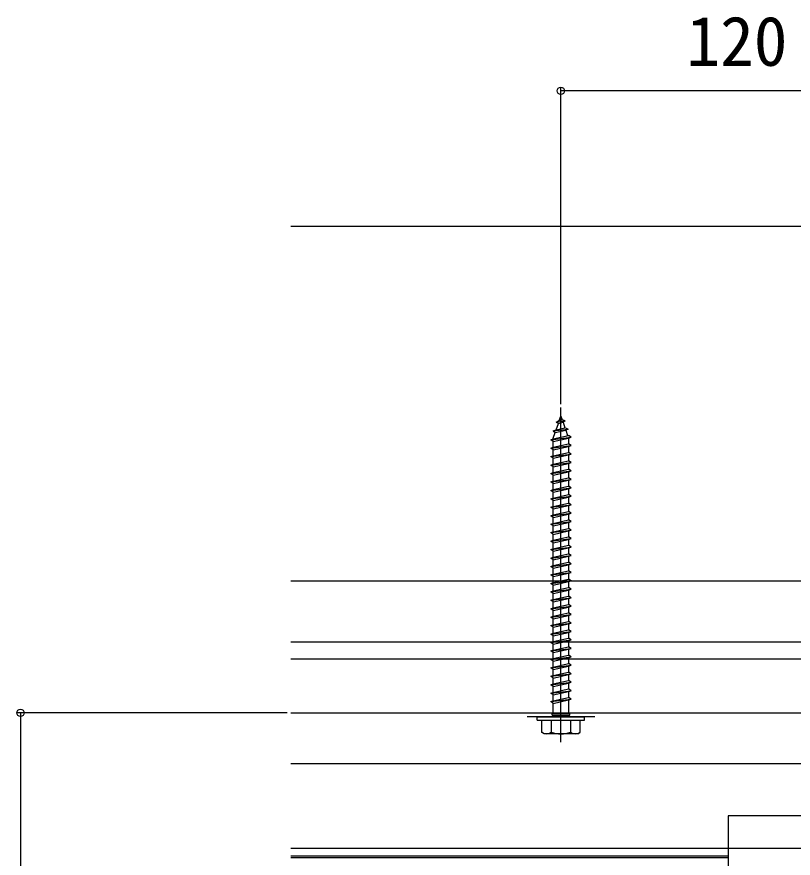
# Model space of a CAD drawing. Units: millimetres, scale not verified. Extents: x -875 to 875, y -1304 to 1297.
# Drawn here: x -232.1 to -2.2, y 658.8 to 907.7 of the extents above; entities that cross this region are included whole.
import ezdxf
from ezdxf.enums import TextEntityAlignment as Align

# ---------------------------------------------------------------- set-up
doc = ezdxf.new("R2010")
doc.units = ezdxf.units.MM
doc.header["$LTSCALE"] = 8
for name, color, linetype in [('0-4_YKK_12', 2, 'Continuous'), ('0-5_YKK_13', 4, 'Continuous'), ('0-7_YKK_D', 6, 'Continuous'), ('0-9_YSS_K', 3, 'Continuous')]:
    doc.layers.add(name, color=color, linetype=linetype)
doc.styles.add('ＭＳ ゴシック', font='')
doc.styles.get('ＭＳ ゴシック').set_extended_font_data('MS Gothic')

msp = doc.modelspace()

# ---------------------------------------------------------------- linework, layer by layer
at = {"layer": '0-4_YKK_12'}
for p, q in [((-151, 701.8), (1.5, 701.8)), ((-61, 700.6), (-81, 700.6)), ((-151, 686.8), (1.5, 686.8)), ((18.5, 671.3), (-21.5, 671.3)), ((-151, 661.8), (1.202, 661.8))]:
    msp.add_line(p, q, dxfattribs=at)
msp.add_lwpolyline([(-21.5, 671.3), (-21.5, 661.8), (-21.5, 255.3)], dxfattribs=at)
at = {"layer": '0-5_YKK_13'}
for p, q in [((-71, 693.1), (-71, 792.1)), ((-71.466, 788.246), (-71, 789.6)), ((-71, 789.6), (-70.6, 788.439)), ((-72.414, 787.798), (-71.466, 788.246)), ((-72.414, 787.798), (-69.703, 788.137)), ((-72.414, 787.798), (-71.746, 787.434)), ((-72.398, 785.539), (-71.746, 787.434)), ((-71.746, 787.434), (-70.36, 787.742)), ((-71.466, 788.246), (-70.6, 788.439)), ((-69.703, 788.137), (-70.6, 788.439)), ((-69.703, 788.137), (-70.36, 787.742)), ((-70.36, 787.742), (-69.801, 786.117)), ((-73.313, 785.186), (-68.878, 785.74)), ((-73.313, 785.186), (-72.398, 785.539)), ((-73.313, 785.186), (-72.678, 784.727)), ((-73.25, 783.066), (-72.678, 784.727)), ((-72.678, 784.727), (-69.561, 785.42)), ((-72.398, 785.539), (-69.801, 786.117)), ((-68.878, 785.74), (-69.801, 786.117)), ((-68.878, 785.74), (-69.561, 785.42)), ((-69.561, 785.42), (-69.001, 783.794)), ((-74, 782.6), (-68, 783.35)), ((-73.25, 782.85), (-68.75, 783.85)), ((-73.25, 782.85), (-73.25, 783.066)), ((-73.25, 780.35), (-73.25, 782.1)), ((-68.761, 783.098), (-68.75, 783.066)), ((-68.75, 783.066), (-68.75, 781.35)), ((-74, 780.1), (-68, 780.85)), ((-73.25, 780.35), (-68.75, 781.35)), ((-73.25, 777.85), (-73.25, 779.6)), ((-68.75, 780.6), (-68.75, 778.85)), ((-74, 777.6), (-68, 778.35)), ((-73.25, 777.85), (-68.75, 778.85)), ((-73.25, 775.35), (-73.25, 777.1)), ((-68.75, 778.1), (-68.75, 776.35)), ((-74, 775.1), (-68, 775.85)), ((-73.25, 775.35), (-68.75, 776.35)), ((-73.25, 772.85), (-73.25, 774.6)), ((-68.75, 775.6), (-68.75, 773.85)), ((-74, 772.6), (-68, 773.35)), ((-73.25, 772.85), (-68.75, 773.85)), ((-68.75, 773.1), (-68.75, 771.35)), ((-74, 770.1), (-68, 770.85)), ((-73.25, 770.35), (-68.75, 771.35)), ((-73.25, 767.85), (-73.25, 769.6)), ((-68.75, 770.6), (-68.75, 768.85)), ((-74, 767.6), (-68, 768.35)), ((-73.25, 767.85), (-68.75, 768.85)), ((-68.75, 768.1), (-68.75, 766.35)), ((-74, 765.1), (-68, 765.85)), ((-73.25, 765.35), (-68.75, 766.35)), ((-73.25, 762.85), (-73.25, 764.6)), ((-68.75, 765.6), (-68.75, 763.85)), ((-74, 762.6), (-68, 763.35)), ((-73.25, 762.85), (-68.75, 763.85)), ((-73.25, 760.35), (-73.25, 762.1)), ((-68.75, 763.1), (-68.75, 761.35)), ((-74, 760.1), (-68, 760.85)), ((-73.25, 760.35), (-68.75, 761.35)), ((-73.25, 757.85), (-73.25, 759.6)), ((-68.75, 760.6), (-68.75, 758.85)), ((-74, 757.6), (-68, 758.35)), ((-73.25, 757.85), (-68.75, 758.85)), ((-73.25, 755.35), (-73.25, 757.1)), ((-68.75, 758.1), (-68.75, 756.35)), ((-74, 755.1), (-68, 755.85)), ((-73.25, 755.35), (-68.75, 756.35)), ((-73.25, 752.85), (-73.25, 754.6)), ((-68.75, 755.6), (-68.75, 753.85)), ((-74, 752.6), (-68, 753.35)), ((-73.25, 752.85), (-68.75, 753.85)), ((-73.25, 750.35), (-73.25, 752.1)), ((-68.75, 753.1), (-68.75, 751.35)), ((-74, 750.1), (-68, 750.85)), ((-73.25, 750.35), (-68.75, 751.35)), ((-73.25, 747.85), (-73.25, 749.6)), ((-68.75, 750.6), (-68.75, 748.85)), ((-74, 747.6), (-68, 748.35)), ((-73.25, 747.85), (-68.75, 748.85)), ((-68.75, 748.1), (-68.75, 746.35)), ((-74, 745.1), (-68, 745.85)), ((-73.25, 745.35), (-68.75, 746.35)), ((-73.25, 742.85), (-73.25, 744.6)), ((-68.75, 745.6), (-68.75, 743.85)), ((-74, 742.6), (-68, 743.35)), ((-73.25, 742.85), (-68.75, 743.85)), ((-68.75, 743.1), (-68.75, 741.35)), ((-74, 740.1), (-68, 740.85)), ((-73.25, 740.35), (-68.75, 741.35)), ((-73.25, 737.85), (-73.25, 739.6)), ((-68.75, 740.6), (-68.75, 738.85)), ((-74, 737.6), (-68, 738.35)), ((-73.25, 737.85), (-68.75, 738.85)), ((-73.25, 735.35), (-73.25, 737.1)), ((-68.75, 738.1), (-68.75, 736.35)), ((-74, 735.1), (-68, 735.85)), ((-73.25, 735.35), (-68.75, 736.35)), ((-73.25, 732.85), (-73.25, 734.6)), ((-68.75, 735.6), (-68.75, 733.85)), ((-74, 732.6), (-68, 733.35)), ((-73.25, 732.85), (-68.75, 733.85)), ((-73.25, 730.35), (-73.25, 732.1)), ((-68.75, 733.1), (-68.75, 731.35)), ((-74, 730.1), (-68, 730.85)), ((-73.25, 730.35), (-68.75, 731.35)), ((-73.25, 727.85), (-73.25, 729.6)), ((-68.75, 730.6), (-68.75, 728.85)), ((-74, 727.6), (-68, 728.35)), ((-73.25, 727.85), (-68.75, 728.85)), ((-73.25, 725.35), (-73.25, 727.1)), ((-68.75, 728.1), (-68.75, 726.35)), ((-74, 725.1), (-68, 725.85)), ((-73.25, 725.35), (-68.75, 726.35)), ((-73.25, 722.85), (-73.25, 724.6)), ((-68.75, 725.6), (-68.75, 723.85)), ((-74, 722.6), (-68, 723.35)), ((-73.25, 722.85), (-68.75, 723.85)), ((-73.25, 720.35), (-73.25, 722.1)), ((-68.75, 723.1), (-68.75, 721.35)), ((-74, 720.1), (-68, 720.85)), ((-73.25, 720.35), (-68.75, 721.35)), ((-73.25, 717.85), (-73.25, 719.6)), ((-68.75, 720.6), (-68.75, 718.85)), ((-74, 717.6), (-68, 718.35)), ((-73.25, 717.85), (-68.75, 718.85)), ((-73.25, 715.35), (-73.25, 717.1)), ((-68.75, 718.1), (-68.75, 716.35)), ((-74, 715.1), (-68, 715.85)), ((-73.25, 715.35), (-68.75, 716.35)), ((-73.25, 712.85), (-73.25, 714.6)), ((-68.75, 715.6), (-68.75, 713.85)), ((-74, 712.6), (-68, 713.35)), ((-73.25, 712.85), (-68.75, 713.85)), ((-73.25, 710.35), (-73.25, 712.1)), ((-68.75, 713.1), (-68.75, 711.35)), ((-74, 710.1), (-68, 710.85)), ((-73.25, 710.35), (-68.75, 711.35)), ((-73.25, 707.85), (-73.25, 709.6)), ((-68.75, 710.6), (-68.75, 708.85)), ((-74, 707.6), (-68, 708.35)), ((-74, 707.6), (-73.25, 707.85)), ((-73.25, 707.1), (-74, 707.6)), ((-73.25, 707.85), (-68.75, 708.85)), ((-73.25, 707.1), (-68.75, 708.1)), ((-73.25, 705.35), (-73.25, 707.1)), ((-68, 708.35), (-68.75, 708.85)), ((-68.75, 708.1), (-68, 708.35)), ((-68.75, 708.1), (-68.75, 706.35)), ((-74, 705.1), (-68, 705.85)), ((-73.25, 705.35), (-68.75, 706.35)), ((-73.25, 701.6), (-73.25, 704.6)), ((-68.75, 705.6), (-68.75, 701.6)), ((-78, 700.6), (-64, 700.6)), ((-78, 699.6), (-78, 700.6)), ((-78, 699.6), (-64, 699.6)), ((-76.75, 699.6), (-76.75, 696.031)), ((-76.75, 699.6), (-65.25, 699.6)), ((-73.887, 699.6), (-73.887, 696.047)), ((-73.6, 701.6), (-68.4, 701.6)), ((-73.6, 701.1), (-73.6, 701.6)), ((-73.6, 701.1), (-68.4, 701.1)), ((-73.25, 700.6), (-73.25, 701.1)), ((-68.75, 700.6), (-68.75, 701.1)), ((-68.4, 701.1), (-68.4, 701.6)), ((-68.113, 699.6), (-68.113, 696.047)), ((-65.25, 696.031), (-65.25, 699.6)), ((-64, 699.6), (-64, 700.6)), ((-76, 695.6), (-76.75, 696.033)), ((-66, 695.6), (-76, 695.6)), ((-66, 695.6), (-65.25, 696.033)), ((-151, 659.466), (-21.5, 659.466)), ((-151, 658.966), (-21.5, 658.966))]:
    msp.add_line(p, q, dxfattribs=at)
for points in [[(-73.25, 782.1), (-74, 782.6), (-73.25, 782.85)], [(-73.25, 782.1), (-68.75, 783.1), (-68, 783.35), (-68.75, 783.85)], [(-73.25, 779.6), (-74, 780.1), (-73.25, 780.35)], [(-73.25, 779.6), (-68.75, 780.6), (-68, 780.85), (-68.75, 781.35)], [(-73.25, 777.1), (-74, 777.6), (-73.25, 777.85)], [(-73.25, 777.1), (-68.75, 778.1), (-68, 778.35), (-68.75, 778.85)], [(-73.25, 774.6), (-74, 775.1), (-73.25, 775.35)], [(-73.25, 774.6), (-68.75, 775.6), (-68, 775.85), (-68.75, 776.35)], [(-73.25, 770.35), (-73.25, 772.1), (-74, 772.6), (-73.25, 772.85)], [(-73.25, 772.1), (-68.75, 773.1), (-68, 773.35), (-68.75, 773.85)], [(-73.25, 769.6), (-74, 770.1), (-73.25, 770.35)], [(-73.25, 769.6), (-68.75, 770.6), (-68, 770.85), (-68.75, 771.35)], [(-73.25, 765.35), (-73.25, 767.1), (-74, 767.6), (-73.25, 767.85)], [(-73.25, 767.1), (-68.75, 768.1), (-68, 768.35), (-68.75, 768.85)], [(-73.25, 764.6), (-74, 765.1), (-73.25, 765.35)], [(-73.25, 764.6), (-68.75, 765.6), (-68, 765.85), (-68.75, 766.35)], [(-73.25, 762.1), (-74, 762.6), (-73.25, 762.85)], [(-73.25, 762.1), (-68.75, 763.1), (-68, 763.35), (-68.75, 763.85)], [(-73.25, 759.6), (-74, 760.1), (-73.25, 760.35)], [(-73.25, 759.6), (-68.75, 760.6), (-68, 760.85), (-68.75, 761.35)], [(-73.25, 757.1), (-74, 757.6), (-73.25, 757.85)], [(-73.25, 757.1), (-68.75, 758.1), (-68, 758.35), (-68.75, 758.85)], [(-73.25, 754.6), (-74, 755.1), (-73.25, 755.35)], [(-73.25, 754.6), (-68.75, 755.6), (-68, 755.85), (-68.75, 756.35)], [(-73.25, 752.1), (-74, 752.6), (-73.25, 752.85)], [(-73.25, 752.1), (-68.75, 753.1), (-68, 753.35), (-68.75, 753.85)], [(-73.25, 749.6), (-74, 750.1), (-73.25, 750.35)], [(-73.25, 749.6), (-68.75, 750.6), (-68, 750.85), (-68.75, 751.35)], [(-73.25, 745.35), (-73.25, 747.1), (-74, 747.6), (-73.25, 747.85)], [(-73.25, 747.1), (-68.75, 748.1), (-68, 748.35), (-68.75, 748.85)], [(-73.25, 744.6), (-74, 745.1), (-73.25, 745.35)], [(-73.25, 744.6), (-68.75, 745.6), (-68, 745.85), (-68.75, 746.35)], [(-73.25, 740.35), (-73.25, 742.1), (-74, 742.6), (-73.25, 742.85)], [(-73.25, 742.1), (-68.75, 743.1), (-68, 743.35), (-68.75, 743.85)], [(-73.25, 739.6), (-74, 740.1), (-73.25, 740.35)], [(-73.25, 739.6), (-68.75, 740.6), (-68, 740.85), (-68.75, 741.35)], [(-73.25, 737.1), (-74, 737.6), (-73.25, 737.85)], [(-73.25, 737.1), (-68.75, 738.1), (-68, 738.35), (-68.75, 738.85)], [(-73.25, 734.6), (-74, 735.1), (-73.25, 735.35)], [(-73.25, 734.6), (-68.75, 735.6), (-68, 735.85), (-68.75, 736.35)], [(-73.25, 732.1), (-74, 732.6), (-73.25, 732.85)], [(-73.25, 732.1), (-68.75, 733.1), (-68, 733.35), (-68.75, 733.85)], [(-73.25, 729.6), (-74, 730.1), (-73.25, 730.35)], [(-73.25, 729.6), (-68.75, 730.6), (-68, 730.85), (-68.75, 731.35)], [(-73.25, 727.1), (-74, 727.6), (-73.25, 727.85)], [(-73.25, 727.1), (-68.75, 728.1), (-68, 728.35), (-68.75, 728.85)], [(-73.25, 724.6), (-74, 725.1), (-73.25, 725.35)], [(-73.25, 724.6), (-68.75, 725.6), (-68, 725.85), (-68.75, 726.35)], [(-73.25, 722.1), (-74, 722.6), (-73.25, 722.85)], [(-73.25, 722.1), (-68.75, 723.1), (-68, 723.35), (-68.75, 723.85)], [(-73.25, 719.6), (-74, 720.1), (-73.25, 720.35)], [(-73.25, 719.6), (-68.75, 720.6), (-68, 720.85), (-68.75, 721.35)], [(-73.25, 717.1), (-74, 717.6), (-73.25, 717.85)], [(-73.25, 717.1), (-68.75, 718.1), (-68, 718.35), (-68.75, 718.85)], [(-73.25, 714.6), (-74, 715.1), (-73.25, 715.35)], [(-73.25, 714.6), (-68.75, 715.6), (-68, 715.85), (-68.75, 716.35)], [(-73.25, 712.1), (-74, 712.6), (-73.25, 712.85)], [(-73.25, 712.1), (-68.75, 713.1), (-68, 713.35), (-68.75, 713.85)], [(-73.25, 709.6), (-74, 710.1), (-73.25, 710.35)], [(-73.25, 709.6), (-68.75, 710.6), (-68, 710.85), (-68.75, 711.35)], [(-73.25, 704.6), (-74, 705.1), (-73.25, 705.35)], [(-73.25, 704.6), (-68.75, 705.6), (-68, 705.85), (-68.75, 706.35)]]:
    msp.add_lwpolyline(points, dxfattribs=at)
for centre, radius, start, end in [((-75.33, 698.156), 2.556, 236.25178, 304.38425), ((-71, 705.153), 9.553, 252.41205, 287.58795), ((-66.67, 698.156), 2.556, 235.61575, 303.74822)]:
    msp.add_arc(centre, radius, start, end, dxfattribs=at)
at = {"layer": '0-7_YKK_D'}
for p, q in [((-71, 793.1), (-71, 886.8)), ((49, 885.8), (-71, 885.8)), ((-152, 701.8), (-232, 701.8)), ((-231, 701.8), (-231, 111.8))]:
    msp.add_line(p, q, dxfattribs=at)
for centre in [(-71, 885.8), (-231, 701.8)]:
    msp.add_circle(centre, 1.075, dxfattribs=at)
at = {"layer": '0-9_YSS_K'}
for points in [[(-151, 845.8), (783, 845.8), (783, -88.2)], [(-151, 740.8), (678, 740.8), (678, -88.2)], [(-151, 722.8), (660, 722.8), (660, -88.2)], [(-151, 717.8), (655, 717.8), (655, -88.2)], [(-151, 701.8), (639, 701.8), (639, -88.2)]]:
    msp.add_lwpolyline(points, dxfattribs=at)

# ---------------------------------------------------------------- texts
at = {"layer": '0-7_YKK_D', "style": 'ＭＳ ゴシック'}
msp.add_text('120', height=14.66, dxfattribs=at).set_placement((-33.841, 888.8), align=Align.BOTTOM_LEFT)

doc.saveas('drawing.dxf')
